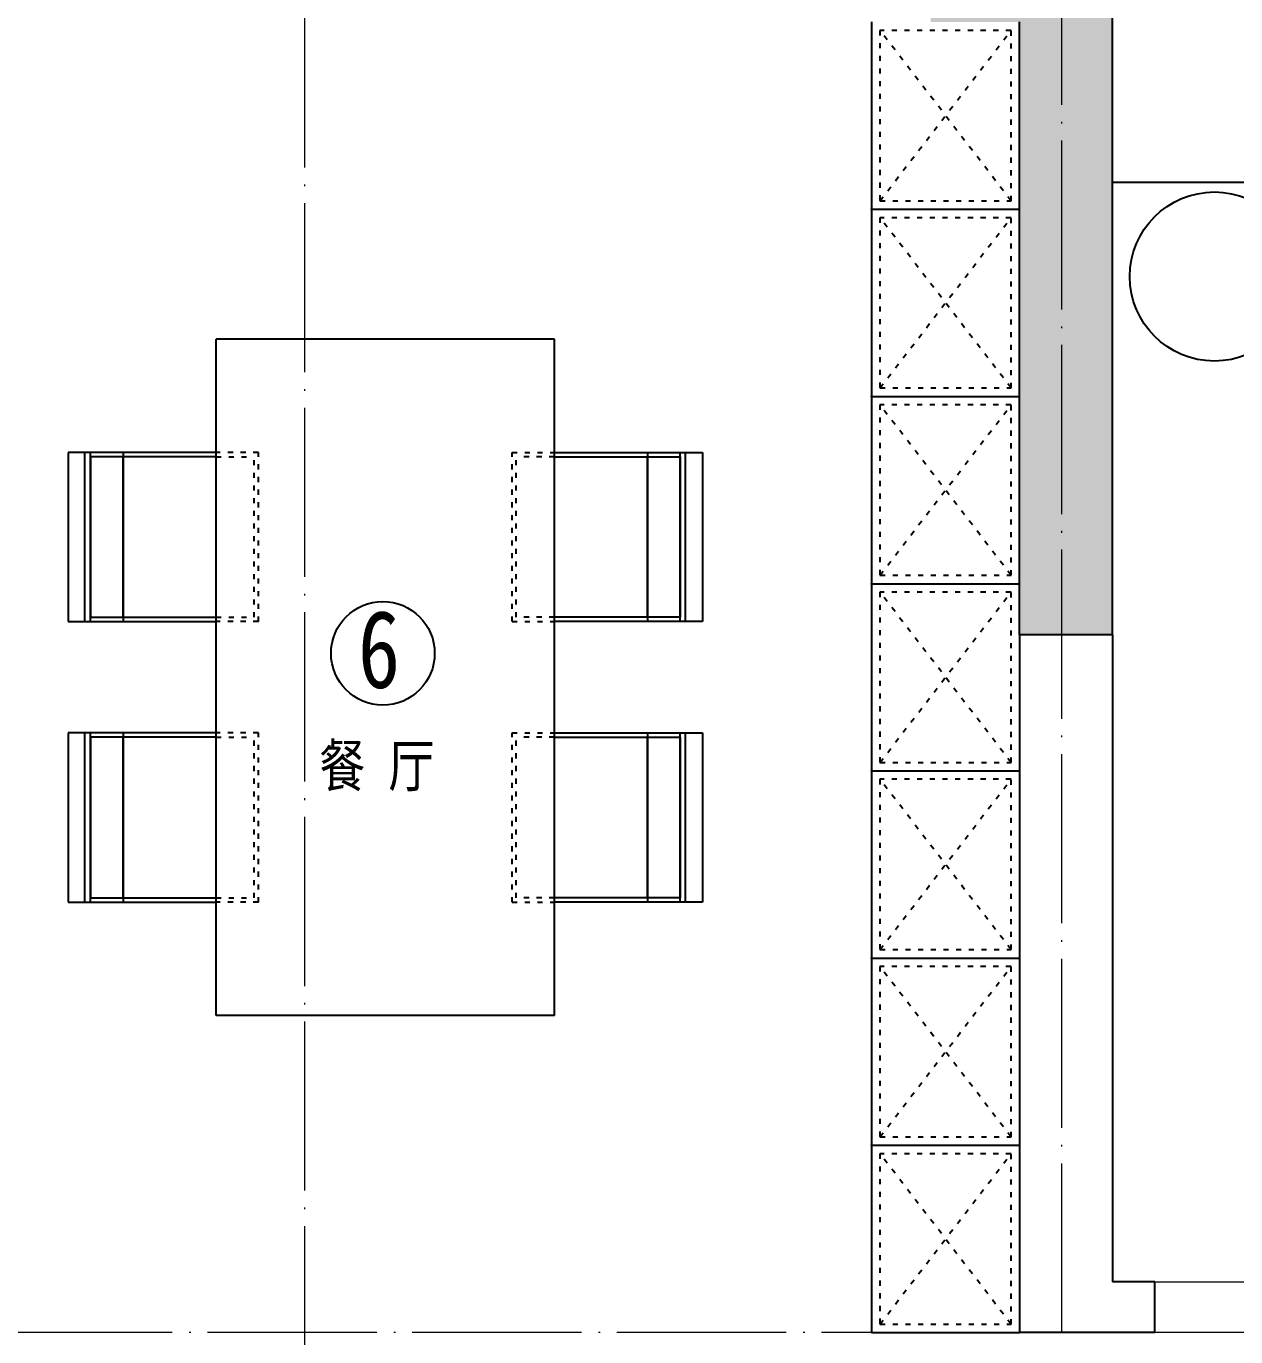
# Model space of a CAD drawing. Header units: inches. Extents: x 600 to 250244, y -404780 to 1000.
# Drawn here: x 108350 to 111210, y -325140 to -322040 of the extents above; entities that cross this region are included whole.
import ezdxf

# ---------------------------------------------------------------- set-up
doc = ezdxf.new("R2010")
doc.units = ezdxf.units.IN
doc.header["$MEASUREMENT"] = 0
doc.linetypes.add('ACAD_ISO03W100', pattern=[30, 12, -18])
doc.linetypes.add('DOTE', pattern=[2.42, 2, -0.2, 0.02, -0.2])
for name, color, linetype in [('D-ARCHI', 250, 'Continuous'), ('EVH 立面填充', 8, 'Continuous'), ('IBS-182-原建筑非承重墙', 150, 'Continuous'), ('IBS-200-原建筑承重墙柱', 200, 'Continuous'), ('IDS-040-固定高家具', 40, 'Continuous'), ('IFF-51-活动家具', 51, 'Continuous'), ('房间编号', 50, 'Continuous')]:
    doc.layers.add(name, color=color, linetype=linetype)
doc.layers.add('门', color=65, linetype='Continuous', lineweight=13)
doc.styles.add('ARI', font='SimSun.ttf', dxfattribs={"width": 0.8, "height": 200})
doc.styles.add('宋体', font='SimSun.ttf', dxfattribs={"width": 0.8})

msp = doc.modelspace()

# ---------------------------------------------------------------- hatches: boundary and pattern name
at = {"layer": 'EVH 立面填充'}
h = msp.add_hatch(color=256, dxfattribs=at)
h.dxf.hatch_style = 1
h.paths.add_polyline_path([(110698.7, -322030.4), (110698.7, -323480.4), (110918.7, -323480.4), (110918.7, -321790.4), (110488.7, -321790.4), (110488.7, -322030.4)])

# ---------------------------------------------------------------- linework, layer by layer
for p in [(110348.7, -322473.3), (110348.7, -322916.1), (110348.7, -323359), (110348.7, -323801.8), (110348.7, -324244.7), (110348.7, -324687.5)]:
    msp.add_point(p)
at = {"layer": 'D-ARCHI', "color": 251, "linetype": 'DOTE', "lineweight": 5, "ltscale": 200}
for p, q in [((109008.4, -332538.7), (109008.4, -317590.2)), ((110798.7, -325130.4), (110798.7, -317590.2)), ((116438.7, -325130.4), (96111.4, -325130.4))]:
    msp.add_line(p, q, dxfattribs=at)
at = {"layer": 'IBS-182-原建筑非承重墙'}
for p, q in [((110698.7, -323480.4), (110698.7, -325130.4)), ((110918.7, -323480.4), (110918.7, -325010.4)), ((111018.7, -325010.4), (110918.7, -325010.4)), ((111018.7, -325130.4), (111018.7, -325010.4)), ((111018.7, -325130.4), (110698.7, -325130.4))]:
    msp.add_line(p, q, dxfattribs=at)
at = {"layer": 'IBS-200-原建筑承重墙柱', "ltscale": 0.02}
for p, q in [((110918.7, -323480.4), (110918.7, -321790.4)), ((110698.7, -323480.4), (110698.7, -322030.4)), ((110918.7, -323480.4), (110698.7, -323480.4))]:
    msp.add_line(p, q, dxfattribs=at)
at = {"layer": 'IDS-040-固定高家具'}
for p, q in [((110348.7, -322030.4), (110348.7, -325130.4)), ((113498.7, -322410.4), (110918.7, -322410.4)), ((110348.7, -322473.3), (110698.7, -322473.3)), ((110348.7, -322916.1), (110698.7, -322916.1)), ((110348.7, -323359), (110698.7, -323359)), ((110348.7, -323801.8), (110698.7, -323801.8)), ((110348.7, -324244.7), (110698.7, -324244.7)), ((110348.7, -324687.5), (110698.7, -324687.5)), ((110348.7, -325130.4), (110698.7, -325130.4))]:
    msp.add_line(p, q, dxfattribs=at)
at = {"layer": 'IDS-040-固定高家具', "linetype": 'ACAD_ISO03W100'}
for p, q in [((110368.7, -322453.3), (110678.7, -322050.4)), ((110678.7, -322453.3), (110368.7, -322050.4)), ((110368.7, -322896.1), (110678.7, -322493.3)), ((110678.7, -322896.1), (110368.7, -322493.3)), ((110368.7, -323339), (110678.7, -322936.1)), ((110678.7, -323339), (110368.7, -322936.1)), ((110368.7, -323781.8), (110678.7, -323379)), ((110678.7, -323781.8), (110368.7, -323379)), ((110368.7, -324224.7), (110678.7, -323821.8)), ((110678.7, -324224.7), (110368.7, -323821.8)), ((110368.7, -324667.5), (110678.7, -324264.7)), ((110678.7, -324667.5), (110368.7, -324264.7)), ((110368.7, -325110.4), (110678.7, -324707.5)), ((110678.7, -325110.4), (110368.7, -324707.5))]:
    msp.add_line(p, q, dxfattribs=at)
for points in [[(110368.7, -322453.3), (110678.7, -322453.3), (110678.7, -322050.4), (110368.7, -322050.4)], [(110368.7, -322896.1), (110678.7, -322896.1), (110678.7, -322493.3), (110368.7, -322493.3)], [(110368.7, -323339), (110678.7, -323339), (110678.7, -322936.1), (110368.7, -322936.1)], [(110368.7, -323781.8), (110678.7, -323781.8), (110678.7, -323379), (110368.7, -323379)], [(110368.7, -324224.7), (110678.7, -324224.7), (110678.7, -323821.8), (110368.7, -323821.8)], [(110368.7, -324667.5), (110678.7, -324667.5), (110678.7, -324264.7), (110368.7, -324264.7)], [(110368.7, -325110.4), (110678.7, -325110.4), (110678.7, -324707.5), (110368.7, -324707.5)]]:
    msp.add_lwpolyline(points, close=True, dxfattribs=at)
at = {"layer": 'IDS-040-固定高家具'}
msp.add_circle((111159.5, -322632.5), 200, dxfattribs=at)
at = {"layer": 'IFF-51-活动家具'}
for p, q in [((109598.7, -322780.4, 0), (108798.7, -322780.4, 0)), ((108798.7, -324380.4, 0), (108798.7, -322780.4)), ((109598.7, -324380.4), (109598.7, -322780.4)), ((108798.7, -323048.6, 0), (108448.7, -323048.6, 0)), ((108448.7, -323048.6, 0), (108448.7, -323448.6, 0)), ((108488.7, -323048.6, 0), (108448.7, -323048.6, 0)), ((108488.7, -323448.6, 0), (108488.7, -323048.6, 0)), ((108501.4, -323448.6, 0), (108501.4, -323048.6, 0)), ((108578.7, -323048.6, 0), (108578.7, -323448.6, 0)), ((109598.7, -323048.6, 0), (109948.7, -323048.6, 0)), ((109818.7, -323048.6, 0), (109818.7, -323448.6, 0)), ((109895.9, -323448.6, 0), (109895.9, -323048.6, 0)), ((109908.7, -323448.6, 0), (109908.7, -323048.6, 0)), ((109908.7, -323048.6, 0), (109948.7, -323048.6, 0)), ((109948.7, -323048.6, 0), (109948.7, -323448.6, 0)), ((108501.4, -323058.6, 0), (108501.4, -323438.6, 0)), ((108578.7, -323058.6, 0), (108501.4, -323058.6, 0)), ((108578.7, -323058.6, 0), (108578.7, -323438.6, 0)), ((108798.7, -323058.6, 0), (108578.7, -323058.6, 0)), ((108578.7, -323438.6, 0), (108578.7, -323058.6, 0)), ((109598.7, -323058.6, 0), (109818.7, -323058.6, 0)), ((109818.7, -323058.6, 0), (109818.7, -323438.6, 0)), ((109818.7, -323438.6, 0), (109818.7, -323058.6, 0)), ((109818.7, -323058.6, 0), (109895.9, -323058.6, 0)), ((109895.9, -323058.6, 0), (109895.9, -323438.6, 0)), ((108448.7, -323448.6, 0), (108798.7, -323448.6, 0)), ((108448.7, -323448.6, 0), (108488.7, -323448.6, 0)), ((108501.4, -323438.6, 0), (108578.7, -323438.6, 0)), ((108578.7, -323438.6, 0), (108798.7, -323438.6, 0)), ((109818.7, -323438.6, 0), (109598.7, -323438.6, 0)), ((109948.7, -323448.6, 0), (109598.7, -323448.6, 0)), ((109895.9, -323438.6, 0), (109818.7, -323438.6, 0)), ((109948.7, -323448.6, 0), (109908.7, -323448.6, 0)), ((108798.7, -323712.2, 0), (108448.7, -323712.2, 0)), ((108448.7, -323712.2, 0), (108448.7, -324112.2, 0)), ((108488.7, -323712.2, 0), (108448.7, -323712.2, 0)), ((108488.7, -324112.2, 0), (108488.7, -323712.2, 0)), ((108501.4, -324112.2, 0), (108501.4, -323712.2, 0)), ((108501.4, -323722.2, 0), (108501.4, -324102.2, 0)), ((108578.7, -323722.2, 0), (108501.4, -323722.2, 0)), ((108578.7, -323712.2, 0), (108578.7, -324112.2, 0)), ((108578.7, -323722.2, 0), (108578.7, -324102.2, 0)), ((108798.7, -323722.2, 0), (108578.7, -323722.2, 0)), ((108578.7, -324102.2, 0), (108578.7, -323722.2, 0)), ((109598.7, -323712.2, 0), (109948.7, -323712.2, 0)), ((109598.7, -323722.2, 0), (109818.7, -323722.2, 0)), ((109818.7, -323712.2, 0), (109818.7, -324112.2, 0)), ((109818.7, -323722.2, 0), (109818.7, -324102.2, 0)), ((109818.7, -324102.2, 0), (109818.7, -323722.2, 0)), ((109818.7, -323722.2, 0), (109895.9, -323722.2, 0)), ((109895.9, -324112.2, 0), (109895.9, -323712.2, 0)), ((109895.9, -323722.2, 0), (109895.9, -324102.2, 0)), ((109908.7, -324112.2, 0), (109908.7, -323712.2, 0)), ((109908.7, -323712.2, 0), (109948.7, -323712.2, 0)), ((109948.7, -323712.2, 0), (109948.7, -324112.2, 0)), ((108501.4, -324102.2, 0), (108578.7, -324102.2, 0)), ((108578.7, -324102.2, 0), (108798.7, -324102.2, 0)), ((109818.7, -324102.2, 0), (109598.7, -324102.2, 0)), ((109895.9, -324102.2, 0), (109818.7, -324102.2, 0)), ((108448.7, -324112.2, 0), (108798.7, -324112.2, 0)), ((108448.7, -324112.2, 0), (108488.7, -324112.2, 0)), ((109948.7, -324112.2, 0), (109598.7, -324112.2, 0)), ((109948.7, -324112.2, 0), (109908.7, -324112.2, 0)), ((109598.7, -324380.4, 0), (108798.7, -324380.4, 0))]:
    msp.add_line(p, q, dxfattribs=at)
at = {"layer": 'IFF-51-活动家具', "linetype": 'ACAD_ISO03W100'}
for p, q in [((108898.7, -323048.6, 0), (108798.7, -323048.6, 0)), ((108898.7, -323448.6, 0), (108898.7, -323048.6, 0)), ((109498.7, -323448.6, 0), (109498.7, -323048.6, 0)), ((109498.7, -323048.6, 0), (109598.7, -323048.6, 0)), ((108798.7, -323058.6, 0), (108888.7, -323058.6, 0)), ((108888.7, -323438.6, 0), (108888.7, -323058.6, 0)), ((109508.7, -323438.6, 0), (109508.7, -323058.6, 0)), ((109598.7, -323058.6, 0), (109508.7, -323058.6, 0)), ((108798.7, -323438.6, 0), (108888.7, -323438.6, 0)), ((108898.7, -323448.6, 0), (108798.7, -323448.6, 0)), ((109498.7, -323448.6, 0), (109598.7, -323448.6, 0)), ((109598.7, -323438.6, 0), (109508.7, -323438.6, 0)), ((108898.7, -323712.2, 0), (108798.7, -323712.2, 0)), ((108798.7, -323722.2, 0), (108888.7, -323722.2, 0)), ((108888.7, -324102.2, 0), (108888.7, -323722.2, 0)), ((108898.7, -324112.2, 0), (108898.7, -323712.2, 0)), ((109498.7, -324112.2, 0), (109498.7, -323712.2, 0)), ((109498.7, -323712.2, 0), (109598.7, -323712.2, 0)), ((109508.7, -324102.2, 0), (109508.7, -323722.2, 0)), ((109598.7, -323722.2, 0), (109508.7, -323722.2, 0)), ((108798.7, -324102.2, 0), (108888.7, -324102.2, 0)), ((109598.7, -324102.2, 0), (109508.7, -324102.2, 0)), ((108898.7, -324112.2, 0), (108798.7, -324112.2, 0)), ((109498.7, -324112.2, 0), (109598.7, -324112.2, 0))]:
    msp.add_line(p, q, dxfattribs=at)
at = {"layer": '房间编号'}
msp.add_circle((109193.1, -323523.7), 122.5, dxfattribs=at)
at = {"layer": '门', "color": 8, "lineweight": 5}
msp.add_lwpolyline([(111018.7, -325010.4), (111898.7, -325010.4), (111898.7, -325130.4), (111018.7, -325130.4)], close=True, dxfattribs=at)

# ---------------------------------------------------------------- texts
at = {"layer": '房间编号', "color": 8, "style": '宋体', "width": 0.8}
msp.add_text('餐 厅', height=100, dxfattribs=at).set_placement((109042.5, -323839.5))
at = {"layer": '房间编号', "insert": (109234, -323421.8), "char_height": 183.8, "width": 2606.465, "attachment_point": 3, "style": 'ARI'}
msp.add_mtext('6', dxfattribs=at)

doc.saveas('drawing.dxf')
